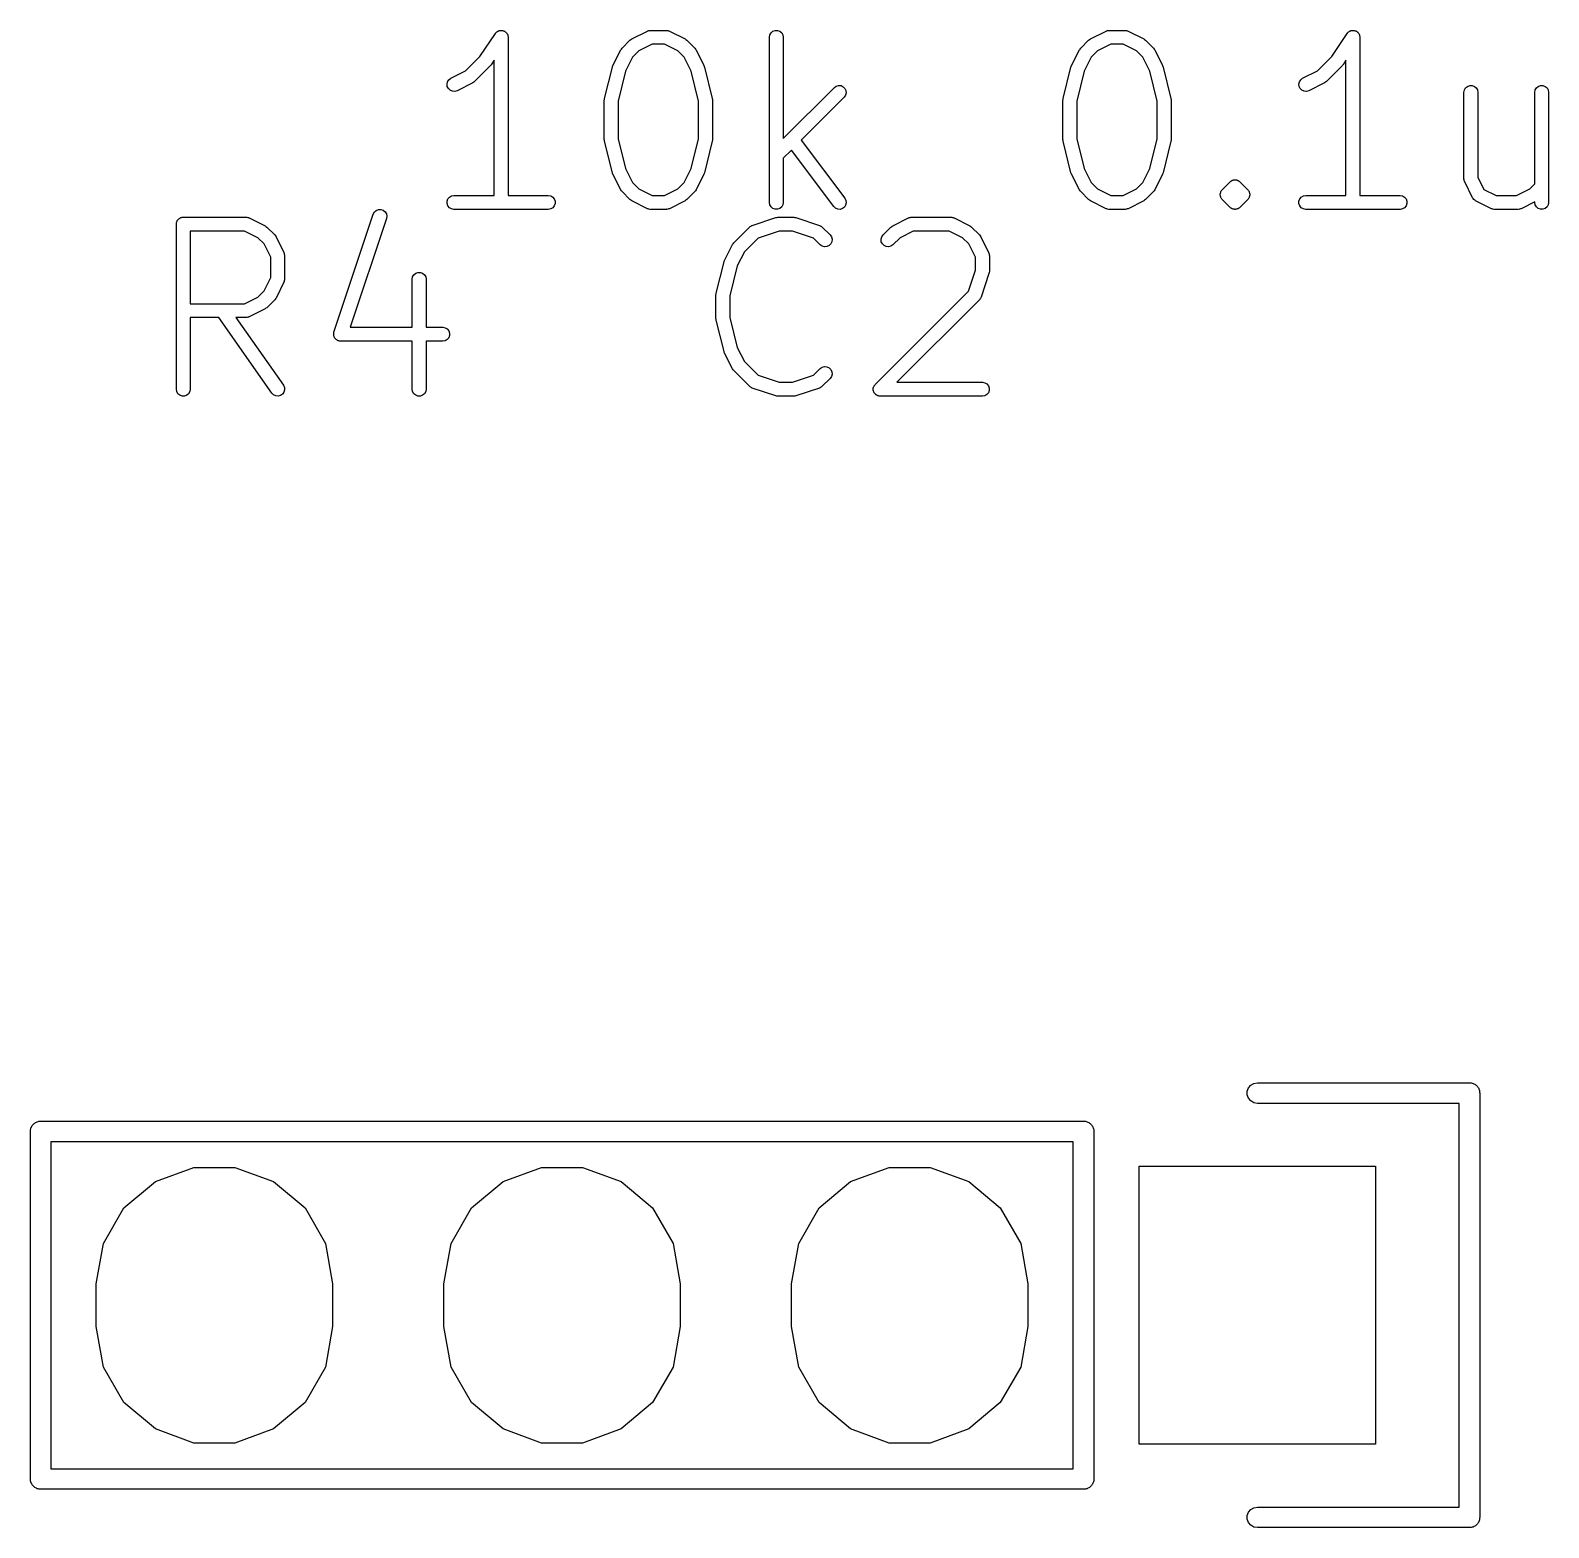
# Model space of a CAD drawing. Extents: x 0 to 76, y -93 to 10.
# Drawn here: x 34.53 to 45.63, y -64.62 to -53.69 of the extents above; entities that cross this region are included whole.
import ezdxf

# ---------------------------------------------------------------- set-up
doc = ezdxf.new("R2010")
doc.units = 0
doc.header["$MEASUREMENT"] = 0
doc.layers.add('BLACK', color=7, linetype='CONTINUOUS')

msp = doc.modelspace()

# ---------------------------------------------------------------- linework, layer by layer
at = {"layer": 'Black'}
for p, q in [((37.9548, -53.69), (37.9603, -53.6873)), ((37.9603, -53.6873), (37.9631, -53.687)), ((37.9631, -53.687), (37.9657, -53.686)), ((37.9657, -53.686), (37.9718, -53.686)), ((37.9718, -53.686), (37.9778, -53.6854)), ((37.9778, -53.6854), (37.9805, -53.686)), ((37.9805, -53.686), (37.9833, -53.686)), ((37.9833, -53.686), (37.989, -53.6881)), ((37.989, -53.6881), (37.9949, -53.6895)), ((39.0462, -53.6898), (39.0487, -53.6883)), ((39.0487, -53.6883), (39.0546, -53.6873)), ((39.0546, -53.6873), (39.0603, -53.6856)), ((39.0603, -53.6856), (39.0632, -53.6858)), ((39.0632, -53.6858), (39.0661, -53.6852)), ((39.0661, -53.6852), (39.181, -53.6852)), ((39.181, -53.6852), (39.1839, -53.6858)), ((39.1839, -53.6858), (39.1868, -53.6856)), ((39.1868, -53.6856), (39.1925, -53.6873)), ((39.1925, -53.6873), (39.1984, -53.6883)), ((39.1984, -53.6883), (39.2009, -53.6898)), ((39.96, -53.6921), (39.9765, -53.686)), ((39.9765, -53.686), (39.9942, -53.686)), ((39.9942, -53.686), (40.0108, -53.6921)), ((42.3972, -53.6898), (42.3997, -53.6883)), ((42.3997, -53.6883), (42.4056, -53.6873)), ((42.4056, -53.6873), (42.4113, -53.6856)), ((42.4113, -53.6856), (42.4142, -53.6858)), ((42.4142, -53.6858), (42.4171, -53.6852)), ((42.4171, -53.6852), (42.532, -53.6852)), ((42.532, -53.6852), (42.5349, -53.6858)), ((42.5349, -53.6858), (42.5378, -53.6856)), ((42.5378, -53.6856), (42.5435, -53.6873)), ((42.5435, -53.6873), (42.5494, -53.6883)), ((42.5494, -53.6883), (42.5519, -53.6898)), ((44.1784, -53.69), (44.1838, -53.6873)), ((44.1838, -53.6873), (44.1866, -53.687)), ((44.1866, -53.687), (44.1893, -53.686)), ((44.1893, -53.686), (44.1953, -53.686)), ((44.1953, -53.686), (44.2014, -53.6854)), ((44.2014, -53.6854), (44.2041, -53.686)), ((44.2041, -53.686), (44.2069, -53.686)), ((44.2069, -53.686), (44.2126, -53.6881)), ((44.2126, -53.6881), (44.2185, -53.6895)), ((37.8201, -53.876), (37.9323, -53.7079)), ((37.9323, -53.7079), (37.9342, -53.7058)), ((37.9342, -53.7058), (37.9356, -53.7034)), ((37.9356, -53.7034), (37.9403, -53.6995)), ((37.9403, -53.6995), (37.9444, -53.6951)), ((37.9444, -53.6951), (37.947, -53.6939)), ((37.947, -53.6939), (37.9491, -53.6921)), ((37.9491, -53.6921), (37.9548, -53.69)), ((37.9949, -53.6895), (37.9973, -53.6911)), ((37.9973, -53.6911), (37.9999, -53.6921)), ((37.9999, -53.6921), (38.0046, -53.696)), ((38.0046, -53.696), (38.0096, -53.6993)), ((38.0096, -53.6993), (38.0113, -53.7016)), ((38.0113, -53.7016), (38.0134, -53.7034)), ((38.0134, -53.7034), (38.0165, -53.7086)), ((38.0165, -53.7086), (38.0201, -53.7135)), ((38.0201, -53.7135), (38.0209, -53.7162)), ((38.0209, -53.7162), (38.0223, -53.7187)), ((38.0223, -53.7187), (38.0233, -53.7246)), ((38.0233, -53.7246), (38.025, -53.7305)), ((38.025, -53.7305), (38.0248, -53.7333)), ((38.0248, -53.7333), (38.0253, -53.736)), ((38.0253, -53.736), (38.0253, -54.8917)), ((38.8578, -53.815), (38.9153, -53.7576)), ((38.9153, -53.7576), (38.922, -53.7529)), ((38.922, -53.7529), (38.9285, -53.7481)), ((38.9285, -53.7481), (39.0434, -53.6906)), ((39.0781, -53.7868), (38.9813, -53.8352)), ((39.0434, -53.6906), (39.0462, -53.6898)), ((39.169, -53.7868), (39.0781, -53.7868)), ((39.2658, -53.8353), (39.169, -53.7868)), ((39.2009, -53.6898), (39.2037, -53.6906)), ((39.2037, -53.6906), (39.3186, -53.7481)), ((39.3186, -53.7481), (39.3252, -53.7529)), ((39.3252, -53.7529), (39.3318, -53.7576)), ((39.3318, -53.7576), (39.3893, -53.815)), ((39.9346, -53.736), (39.9376, -53.7187)), ((39.9346, -54.9425), (39.9346, -53.736)), ((39.9376, -53.7187), (39.9464, -53.7034)), ((39.9464, -53.7034), (39.96, -53.6921)), ((40.0108, -53.6921), (40.0243, -53.7034)), ((40.0243, -53.7034), (40.0331, -53.7187)), ((40.0331, -53.7187), (40.0362, -53.736)), ((40.0362, -53.736), (40.0362, -54.4752)), ((42.2088, -53.815), (42.2662, -53.7576)), ((42.2662, -53.7576), (42.2729, -53.7529)), ((42.2729, -53.7529), (42.2794, -53.7481)), ((42.2794, -53.7481), (42.3944, -53.6906)), ((42.4291, -53.7868), (42.3323, -53.8352)), ((42.3944, -53.6906), (42.3972, -53.6898)), ((42.52, -53.7868), (42.4291, -53.7868)), ((42.6168, -53.8353), (42.52, -53.7868)), ((42.5519, -53.6898), (42.5547, -53.6906)), ((42.5547, -53.6906), (42.6696, -53.7481)), ((42.6696, -53.7481), (42.6761, -53.7529)), ((42.6761, -53.7529), (42.6828, -53.7576)), ((42.6828, -53.7576), (42.7403, -53.815)), ((44.0437, -53.876), (44.1558, -53.7079)), ((44.1558, -53.7079), (44.1578, -53.7058)), ((44.1578, -53.7058), (44.1592, -53.7034)), ((44.1592, -53.7034), (44.1638, -53.6995)), ((44.1638, -53.6995), (44.168, -53.6951)), ((44.168, -53.6951), (44.1705, -53.6939)), ((44.1705, -53.6939), (44.1727, -53.6921)), ((44.1727, -53.6921), (44.1784, -53.69)), ((44.2185, -53.6895), (44.2208, -53.6911)), ((44.2208, -53.6911), (44.2235, -53.6921)), ((44.2235, -53.6921), (44.2281, -53.696)), ((44.2281, -53.696), (44.2332, -53.6993)), ((44.2332, -53.6993), (44.2349, -53.7016)), ((44.2349, -53.7016), (44.237, -53.7034)), ((44.237, -53.7034), (44.24, -53.7086)), ((44.24, -53.7086), (44.2436, -53.7135)), ((44.2436, -53.7135), (44.2444, -53.7162)), ((44.2444, -53.7162), (44.2458, -53.7187)), ((44.2458, -53.7187), (44.2469, -53.7246)), ((44.2469, -53.7246), (44.2486, -53.7305)), ((44.2486, -53.7305), (44.2484, -53.7333)), ((44.2484, -53.7333), (44.2489, -53.736)), ((44.2489, -53.736), (44.2489, -54.8917)), ((37.7146, -53.9816), (37.8201, -53.876)), ((37.9237, -53.9038), (37.9019, -53.9366)), ((37.9237, -54.8917), (37.9237, -53.9038)), ((38.7909, -53.9431), (38.8483, -53.8282)), ((38.8483, -53.8282), (38.8532, -53.8217)), ((38.8532, -53.8217), (38.8578, -53.815)), ((38.9355, -53.881), (38.8842, -53.9836)), ((38.9813, -53.8352), (38.9355, -53.881)), ((39.3116, -53.881), (39.2658, -53.8353)), ((39.3629, -53.9836), (39.3116, -53.881)), ((39.3893, -53.815), (39.394, -53.8217)), ((39.394, -53.8217), (39.3988, -53.8282)), ((39.3988, -53.8282), (39.4563, -53.9431)), ((42.1418, -53.9431), (42.1993, -53.8282)), ((42.1993, -53.8282), (42.2041, -53.8217)), ((42.2041, -53.8217), (42.2088, -53.815)), ((42.2865, -53.881), (42.2352, -53.9836)), ((42.3323, -53.8352), (42.2865, -53.881)), ((42.6626, -53.881), (42.6168, -53.8353)), ((42.7139, -53.9836), (42.6626, -53.881)), ((42.7403, -53.815), (42.7449, -53.8217)), ((42.7449, -53.8217), (42.7498, -53.8282)), ((42.7498, -53.8282), (42.8072, -53.9431)), ((43.9382, -53.9816), (44.0437, -53.876)), ((44.1473, -53.9038), (44.1255, -53.9366)), ((44.1473, -54.8917), (44.1473, -53.9038)), ((37.6071, -54.0353), (37.7146, -53.9816)), ((37.8955, -53.9443), (37.7806, -54.0592)), ((37.8984, -53.9402), (37.8955, -53.9443)), ((37.9019, -53.9366), (37.8984, -53.9402)), ((38.7296, -54.1833), (38.787, -53.9535)), ((38.787, -53.9535), (38.7893, -53.9485)), ((38.7893, -53.9485), (38.7909, -53.9431)), ((38.8842, -53.9836), (38.8297, -54.2019)), ((39.4175, -54.2019), (39.3629, -53.9836)), ((39.4563, -53.9431), (39.4579, -53.9485)), ((39.4579, -53.9485), (39.4601, -53.9535)), ((39.4601, -53.9535), (39.5176, -54.1833)), ((42.0805, -54.1833), (42.138, -53.9535)), ((42.138, -53.9535), (42.1402, -53.9485)), ((42.1402, -53.9485), (42.1418, -53.9431)), ((42.2352, -53.9836), (42.1806, -54.2019)), ((42.7684, -54.2019), (42.7139, -53.9836)), ((42.8072, -53.9431), (42.8088, -53.9485)), ((42.8088, -53.9485), (42.8111, -53.9535)), ((42.8111, -53.9535), (42.8685, -54.1833)), ((43.8307, -54.0353), (43.9382, -53.9816)), ((44.1191, -53.9443), (44.0042, -54.0592)), ((44.122, -53.9402), (44.1191, -53.9443)), ((44.1255, -53.9366), (44.122, -53.9402)), ((37.5791, -54.0777), (37.5832, -54.0606)), ((37.5811, -54.0952), (37.5791, -54.0777)), ((37.589, -54.111), (37.5811, -54.0952)), ((37.5832, -54.0606), (37.5929, -54.0458)), ((37.6018, -54.1232), (37.589, -54.111)), ((37.5929, -54.0458), (37.6071, -54.0353)), ((37.618, -54.1302), (37.6018, -54.1232)), ((37.6356, -54.1312), (37.618, -54.1302)), ((37.6525, -54.1262), (37.6356, -54.1312)), ((37.7674, -54.0687), (37.6525, -54.1262)), ((37.774, -54.0639), (37.7674, -54.0687)), ((37.7806, -54.0592), (37.774, -54.0639)), ((40.0362, -54.4752), (40.4091, -54.1023)), ((40.4091, -54.1023), (40.4235, -54.0922)), ((40.4235, -54.0922), (40.4405, -54.0876)), ((40.4405, -54.0876), (40.4581, -54.0891)), ((40.4581, -54.0891), (40.4741, -54.0966)), ((40.4741, -54.0966), (40.4866, -54.1091)), ((40.4866, -54.1091), (40.494, -54.1251)), ((40.494, -54.1251), (40.4956, -54.1426)), ((43.8027, -54.0777), (43.8068, -54.0606)), ((43.8047, -54.0952), (43.8027, -54.0777)), ((43.8126, -54.111), (43.8047, -54.0952)), ((43.8068, -54.0606), (43.8165, -54.0458)), ((43.8254, -54.1232), (43.8126, -54.111)), ((43.8165, -54.0458), (43.8307, -54.0353)), ((43.8416, -54.1302), (43.8254, -54.1232)), ((43.8592, -54.1312), (43.8416, -54.1302)), ((43.8761, -54.1262), (43.8592, -54.1312)), ((43.991, -54.0687), (43.8761, -54.1262)), ((43.9976, -54.0639), (43.991, -54.0687)), ((44.0042, -54.0592), (43.9976, -54.0639)), ((45.0091, -54.1382), (45.0121, -54.1208)), ((45.0121, -54.1208), (45.021, -54.1056)), ((45.021, -54.1056), (45.0345, -54.0942)), ((45.0345, -54.0942), (45.0511, -54.0882)), ((45.0511, -54.0882), (45.0687, -54.0882)), ((45.0687, -54.0882), (45.0853, -54.0942)), ((45.0853, -54.0942), (45.0988, -54.1056)), ((45.0988, -54.1056), (45.1076, -54.1208)), ((45.1076, -54.1208), (45.1107, -54.1382)), ((45.5262, -54.1382), (45.5292, -54.1208)), ((45.5292, -54.1208), (45.538, -54.1056)), ((45.538, -54.1056), (45.5516, -54.0942)), ((45.5516, -54.0942), (45.5681, -54.0882)), ((45.5681, -54.0882), (45.5858, -54.0882)), ((45.5858, -54.0882), (45.6024, -54.0942)), ((45.6024, -54.0942), (45.6159, -54.1056)), ((45.6159, -54.1056), (45.6247, -54.1208)), ((45.6247, -54.1208), (45.6278, -54.1382)), ((38.7281, -54.1957), (38.7291, -54.1895)), ((38.7281, -54.4829), (38.7281, -54.1957)), ((38.7291, -54.1895), (38.7296, -54.1833)), ((38.8297, -54.2019), (38.8297, -54.4767)), ((39.4175, -54.4767), (39.4175, -54.2019)), ((39.5176, -54.1833), (39.518, -54.1895)), ((39.518, -54.1895), (39.5191, -54.1957)), ((39.5191, -54.1957), (39.5191, -54.4829)), ((40.4809, -54.1741), (40.1673, -54.4877)), ((40.491, -54.1597), (40.4809, -54.1741)), ((40.4956, -54.1426), (40.491, -54.1597)), ((42.079, -54.1957), (42.0801, -54.1895)), ((42.079, -54.4829), (42.079, -54.1957)), ((42.0801, -54.1895), (42.0805, -54.1833)), ((42.1806, -54.2019), (42.1806, -54.4767)), ((42.7684, -54.4767), (42.7684, -54.2019)), ((42.8685, -54.1833), (42.869, -54.1895)), ((42.869, -54.1895), (42.87, -54.1957)), ((42.87, -54.1957), (42.87, -54.4829)), ((45.0091, -54.7702), (45.0091, -54.1382)), ((45.1107, -54.1382), (45.1107, -54.7582)), ((45.5262, -54.8066), (45.5262, -54.1382)), ((45.6278, -54.1382), (45.6278, -54.9425)), ((38.7291, -54.4891), (38.7281, -54.4829)), ((38.7296, -54.4952), (38.7291, -54.4891)), ((38.787, -54.7251), (38.7296, -54.4952)), ((38.8297, -54.4767), (38.8842, -54.695)), ((39.3629, -54.695), (39.4175, -54.4767)), ((39.5176, -54.4952), (39.4601, -54.7251)), ((39.518, -54.4891), (39.5176, -54.4952)), ((39.5191, -54.4829), (39.518, -54.4891)), ((40.0948, -54.5603), (40.0362, -54.6189)), ((40.4043, -54.973), (40.0948, -54.5603)), ((40.1673, -54.4877), (40.4856, -54.9121)), ((42.0801, -54.4891), (42.079, -54.4829)), ((42.0805, -54.4952), (42.0801, -54.4891)), ((42.138, -54.7251), (42.0805, -54.4952)), ((42.1806, -54.4767), (42.2352, -54.695)), ((42.7139, -54.695), (42.7684, -54.4767)), ((42.8685, -54.4952), (42.8111, -54.7251)), ((42.869, -54.4891), (42.8685, -54.4952)), ((42.87, -54.4829), (42.869, -54.4891)), ((40.0362, -54.6189), (40.0362, -54.9425)), ((38.7893, -54.7301), (38.787, -54.7251)), ((38.7909, -54.7355), (38.7893, -54.7301)), ((38.8483, -54.8504), (38.7909, -54.7355)), ((38.8842, -54.695), (38.9355, -54.7976)), ((38.9355, -54.7976), (38.9813, -54.8433)), ((39.2658, -54.8433), (39.3116, -54.7976)), ((39.3116, -54.7976), (39.3629, -54.695)), ((39.4563, -54.7355), (39.3988, -54.8504)), ((39.4579, -54.7301), (39.4563, -54.7355)), ((39.4601, -54.7251), (39.4579, -54.7301)), ((42.1402, -54.7301), (42.138, -54.7251)), ((42.1418, -54.7355), (42.1402, -54.7301)), ((42.1993, -54.8504), (42.1418, -54.7355)), ((42.2352, -54.695), (42.2865, -54.7976)), ((42.2865, -54.7976), (42.3323, -54.8433)), ((42.6168, -54.8433), (42.6626, -54.7976)), ((42.6626, -54.7976), (42.7139, -54.695)), ((42.8072, -54.7355), (42.7498, -54.8504)), ((42.8088, -54.7301), (42.8072, -54.7355)), ((42.8111, -54.7251), (42.8088, -54.7301)), ((43.2429, -54.8492), (43.3004, -54.7917)), ((43.3004, -54.7917), (43.304, -54.7892)), ((43.304, -54.7892), (43.3072, -54.786)), ((43.3072, -54.786), (43.3092, -54.7851)), ((43.3092, -54.7851), (43.3109, -54.7836)), ((43.3109, -54.7836), (43.313, -54.7829)), ((43.313, -54.7829), (43.3148, -54.7816)), ((43.3148, -54.7816), (43.3191, -54.7805)), ((43.3191, -54.7805), (43.3232, -54.7786)), ((43.3232, -54.7786), (43.3254, -54.7784)), ((43.3254, -54.7784), (43.3275, -54.7776)), ((43.3275, -54.7776), (43.3297, -54.7776)), ((43.3297, -54.7776), (43.3319, -54.777)), ((43.3319, -54.777), (43.3363, -54.7774)), ((43.3363, -54.7774), (43.3407, -54.777)), ((43.3407, -54.777), (43.3429, -54.7776)), ((43.3429, -54.7776), (43.3451, -54.7776)), ((43.3451, -54.7776), (43.3472, -54.7784)), ((43.3472, -54.7784), (43.3495, -54.7786)), ((43.3495, -54.7786), (43.3535, -54.7805)), ((43.3535, -54.7805), (43.3578, -54.7816)), ((43.3578, -54.7816), (43.3596, -54.7829)), ((43.3596, -54.7829), (43.3617, -54.7836)), ((43.3617, -54.7836), (43.3634, -54.7851)), ((43.3634, -54.7851), (43.3654, -54.786)), ((43.3654, -54.786), (43.3686, -54.7892)), ((43.3686, -54.7892), (43.3722, -54.7917)), ((43.3722, -54.7917), (43.4297, -54.8492)), ((45.0096, -54.7731), (45.0091, -54.7702)), ((45.0094, -54.776), (45.0096, -54.7731)), ((45.0111, -54.7817), (45.0094, -54.776)), ((45.0121, -54.7876), (45.0111, -54.7817)), ((45.0136, -54.7901), (45.0121, -54.7876)), ((45.0144, -54.7929), (45.0136, -54.7901)), ((45.0719, -54.9078), (45.0144, -54.7929)), ((45.1107, -54.7582), (45.1552, -54.8472)), ((37.5858, -54.9171), (37.5972, -54.9036)), ((37.5972, -54.9036), (37.6124, -54.8948)), ((37.6124, -54.8948), (37.6298, -54.8917)), ((37.6298, -54.8917), (37.9237, -54.8917)), ((38.0253, -54.8917), (38.3192, -54.8917)), ((38.3192, -54.8917), (38.3366, -54.8948)), ((38.3366, -54.8948), (38.3519, -54.9036)), ((38.3519, -54.9036), (38.3632, -54.9171)), ((38.8532, -54.8569), (38.8483, -54.8504)), ((38.8578, -54.8636), (38.8532, -54.8569)), ((38.9153, -54.921), (38.8578, -54.8636)), ((38.9813, -54.8433), (39.0781, -54.8917)), ((39.0781, -54.8917), (39.169, -54.8917)), ((39.169, -54.8917), (39.2658, -54.8433)), ((39.3893, -54.8636), (39.3318, -54.921)), ((39.394, -54.8569), (39.3893, -54.8636)), ((39.3988, -54.8504), (39.394, -54.8569)), ((42.2041, -54.8569), (42.1993, -54.8504)), ((42.2088, -54.8636), (42.2041, -54.8569)), ((42.2662, -54.921), (42.2088, -54.8636)), ((42.3323, -54.8433), (42.4291, -54.8917)), ((42.4291, -54.8917), (42.52, -54.8917)), ((42.52, -54.8917), (42.6168, -54.8433)), ((42.7403, -54.8636), (42.6828, -54.921)), ((42.7449, -54.8569), (42.7403, -54.8636)), ((42.7498, -54.8504), (42.7449, -54.8569)), ((43.2283, -54.8807), (43.2294, -54.8764)), ((43.2286, -54.8851), (43.2283, -54.8807)), ((43.2283, -54.8895), (43.2286, -54.8851)), ((43.2294, -54.8938), (43.2283, -54.8895)), ((43.2294, -54.8764), (43.2298, -54.8719)), ((43.2298, -54.8982), (43.2294, -54.8938)), ((43.2298, -54.8719), (43.2317, -54.8679)), ((43.2317, -54.9023), (43.2298, -54.8982)), ((43.2317, -54.8679), (43.2328, -54.8636)), ((43.2328, -54.9066), (43.2317, -54.9023)), ((43.2328, -54.8636), (43.2354, -54.86)), ((43.2354, -54.9102), (43.2328, -54.9066)), ((43.2354, -54.86), (43.2372, -54.856)), ((43.2372, -54.856), (43.2404, -54.8528)), ((43.2404, -54.8528), (43.2429, -54.8492)), ((43.4297, -54.8492), (43.4322, -54.8528)), ((43.4322, -54.8528), (43.4354, -54.856)), ((43.4354, -54.856), (43.4373, -54.86)), ((43.4373, -54.86), (43.4398, -54.8636)), ((43.4398, -54.9066), (43.4373, -54.9102)), ((43.4398, -54.8636), (43.441, -54.8679)), ((43.441, -54.9023), (43.4398, -54.9066)), ((43.441, -54.8679), (43.4428, -54.8719)), ((43.4428, -54.8982), (43.441, -54.9023)), ((43.4428, -54.8719), (43.4432, -54.8764)), ((43.4432, -54.8938), (43.4428, -54.8982)), ((43.4432, -54.8764), (43.4444, -54.8807)), ((43.4444, -54.8895), (43.4432, -54.8938)), ((43.4444, -54.8807), (43.444, -54.8851)), ((43.444, -54.8851), (43.4444, -54.8895)), ((43.8094, -54.9171), (43.8207, -54.9036)), ((43.8207, -54.9036), (43.836, -54.8948)), ((43.836, -54.8948), (43.8534, -54.8917)), ((43.8534, -54.8917), (44.1473, -54.8917)), ((44.2489, -54.8917), (44.5428, -54.8917)), ((44.5428, -54.8917), (44.5602, -54.8948)), ((44.5602, -54.8948), (44.5755, -54.9036)), ((44.5755, -54.9036), (44.5868, -54.9171)), ((45.0763, -54.9138), (45.0719, -54.9078)), ((45.1552, -54.8472), (45.2442, -54.8917)), ((45.2442, -54.8917), (45.3926, -54.8917)), ((45.3926, -54.8917), (45.4894, -54.8433)), ((45.4894, -54.8433), (45.5262, -54.8066)), ((37.0404, -55.0275), (37.0488, -55.012)), ((37.0488, -55.012), (37.062, -55.0003)), ((37.062, -55.0003), (37.0784, -54.9938)), ((37.0784, -54.9938), (37.096, -54.9933)), ((37.096, -54.9933), (37.1128, -54.9989)), ((37.1128, -54.9989), (37.1266, -55.0099)), ((37.1266, -55.0099), (37.1358, -55.0249)), ((37.5798, -54.9337), (37.5858, -54.9171)), ((37.5798, -54.9514), (37.5798, -54.9337)), ((37.5858, -54.9679), (37.5798, -54.9514)), ((37.5972, -54.9815), (37.5858, -54.9679)), ((37.6124, -54.9903), (37.5972, -54.9815)), ((37.6298, -54.9933), (37.6124, -54.9903)), ((38.3192, -54.9933), (37.6298, -54.9933)), ((38.3366, -54.9903), (38.3192, -54.9933)), ((38.3519, -54.9815), (38.3366, -54.9903)), ((38.3632, -54.9679), (38.3519, -54.9815)), ((38.3632, -54.9171), (38.3693, -54.9337)), ((38.3693, -54.9514), (38.3632, -54.9679)), ((38.3693, -54.9337), (38.3693, -54.9514)), ((38.922, -54.9257), (38.9153, -54.921)), ((38.9285, -54.9305), (38.922, -54.9257)), ((39.0434, -54.988), (38.9285, -54.9305)), ((39.0462, -54.9888), (39.0434, -54.988)), ((39.0487, -54.9903), (39.0462, -54.9888)), ((39.0546, -54.9913), (39.0487, -54.9903)), ((39.0603, -54.993), (39.0546, -54.9913)), ((39.0632, -54.9928), (39.0603, -54.993)), ((39.0661, -54.9933), (39.0632, -54.9928)), ((39.181, -54.9933), (39.0661, -54.9933)), ((39.1839, -54.9928), (39.181, -54.9933)), ((39.1868, -54.993), (39.1839, -54.9928)), ((39.1925, -54.9913), (39.1868, -54.993)), ((39.1984, -54.9903), (39.1925, -54.9913)), ((39.2009, -54.9888), (39.1984, -54.9903)), ((39.2037, -54.988), (39.2009, -54.9888)), ((39.3186, -54.9305), (39.2037, -54.988)), ((39.3252, -54.9257), (39.3186, -54.9305)), ((39.3318, -54.921), (39.3252, -54.9257)), ((39.9376, -54.9599), (39.9346, -54.9425)), ((39.9464, -54.9752), (39.9376, -54.9599)), ((39.96, -54.9865), (39.9464, -54.9752)), ((39.9765, -54.9926), (39.96, -54.9865)), ((39.9942, -54.9926), (39.9765, -54.9926)), ((40.0108, -54.9865), (39.9942, -54.9926)), ((40.0243, -54.9752), (40.0108, -54.9865)), ((40.0331, -54.9599), (40.0243, -54.9752)), ((40.0362, -54.9425), (40.0331, -54.9599)), ((40.4172, -54.9851), (40.4043, -54.973)), ((40.4334, -54.992), (40.4172, -54.9851)), ((40.4511, -54.993), (40.4334, -54.992)), ((40.4679, -54.9879), (40.4511, -54.993)), ((40.4821, -54.9773), (40.4679, -54.9879)), ((40.4917, -54.9625), (40.4821, -54.9773)), ((40.4856, -54.9121), (40.4936, -54.9278)), ((40.4957, -54.9453), (40.4917, -54.9625)), ((40.4936, -54.9278), (40.4957, -54.9453)), ((42.2729, -54.9257), (42.2662, -54.921)), ((42.2794, -54.9305), (42.2729, -54.9257)), ((42.3944, -54.988), (42.2794, -54.9305)), ((42.3972, -54.9888), (42.3944, -54.988)), ((42.3997, -54.9903), (42.3972, -54.9888)), ((42.4056, -54.9913), (42.3997, -54.9903)), ((42.4113, -54.993), (42.4056, -54.9913)), ((42.4142, -54.9928), (42.4113, -54.993)), ((42.4171, -54.9933), (42.4142, -54.9928)), ((42.532, -54.9933), (42.4171, -54.9933)), ((42.5349, -54.9928), (42.532, -54.9933)), ((42.5378, -54.993), (42.5349, -54.9928)), ((42.5435, -54.9913), (42.5378, -54.993)), ((42.5494, -54.9903), (42.5435, -54.9913)), ((42.5519, -54.9888), (42.5494, -54.9903)), ((42.5547, -54.988), (42.5519, -54.9888)), ((42.6696, -54.9305), (42.5547, -54.988)), ((42.6762, -54.9257), (42.6696, -54.9305)), ((42.6828, -54.921), (42.6762, -54.9257)), ((43.2372, -54.9142), (43.2354, -54.9102)), ((43.2404, -54.9174), (43.2372, -54.9142)), ((43.2429, -54.921), (43.2404, -54.9174)), ((43.3004, -54.9785), (43.2429, -54.921)), ((43.304, -54.981), (43.3004, -54.9785)), ((43.3072, -54.9842), (43.304, -54.981)), ((43.3092, -54.9851), (43.3072, -54.9842)), ((43.3109, -54.9865), (43.3092, -54.9851)), ((43.313, -54.9873), (43.3109, -54.9865)), ((43.3148, -54.9886), (43.313, -54.9873)), ((43.3191, -54.9897), (43.3148, -54.9886)), ((43.3232, -54.9916), (43.3191, -54.9897)), ((43.3254, -54.9918), (43.3232, -54.9916)), ((43.3275, -54.9926), (43.3254, -54.9918)), ((43.3297, -54.9926), (43.3275, -54.9926)), ((43.3319, -54.9932), (43.3297, -54.9926)), ((43.3363, -54.9928), (43.3319, -54.9932)), ((43.3407, -54.9932), (43.3363, -54.9928)), ((43.3429, -54.9926), (43.3407, -54.9932)), ((43.3451, -54.9926), (43.3429, -54.9926)), ((43.3472, -54.9918), (43.3451, -54.9926)), ((43.3495, -54.9916), (43.3472, -54.9918)), ((43.3535, -54.9897), (43.3495, -54.9916)), ((43.3578, -54.9886), (43.3535, -54.9897)), ((43.3596, -54.9873), (43.3578, -54.9886)), ((43.3617, -54.9865), (43.3596, -54.9873)), ((43.3634, -54.9851), (43.3617, -54.9865)), ((43.3654, -54.9842), (43.3634, -54.9851)), ((43.3686, -54.981), (43.3654, -54.9842)), ((43.3722, -54.9785), (43.3686, -54.981)), ((43.4297, -54.921), (43.3722, -54.9785)), ((43.4322, -54.9174), (43.4297, -54.921)), ((43.4354, -54.9142), (43.4322, -54.9174)), ((43.4373, -54.9102), (43.4354, -54.9142)), ((43.8034, -54.9337), (43.8094, -54.9171)), ((43.8034, -54.9514), (43.8034, -54.9337)), ((43.8094, -54.9679), (43.8034, -54.9514)), ((43.8207, -54.9815), (43.8094, -54.9679)), ((43.836, -54.9903), (43.8207, -54.9815)), ((43.8534, -54.9933), (43.836, -54.9903)), ((44.5428, -54.9933), (43.8534, -54.9933)), ((44.5602, -54.9903), (44.5428, -54.9933)), ((44.5755, -54.9815), (44.5602, -54.9903)), ((44.5868, -54.9679), (44.5755, -54.9815)), ((44.5868, -54.9171), (44.5928, -54.9337)), ((44.5928, -54.9514), (44.5868, -54.9679)), ((44.5928, -54.9337), (44.5928, -54.9514)), ((45.0804, -54.92), (45.0763, -54.9138)), ((45.0816, -54.9209), (45.0804, -54.92)), ((45.0824, -54.922), (45.0816, -54.9209)), ((45.0886, -54.9261), (45.0824, -54.922)), ((45.0946, -54.9305), (45.0886, -54.9261)), ((45.2095, -54.988), (45.0946, -54.9305)), ((45.2123, -54.9888), (45.2095, -54.988)), ((45.2149, -54.9903), (45.2123, -54.9888)), ((45.2207, -54.9913), (45.2149, -54.9903)), ((45.2264, -54.993), (45.2207, -54.9913)), ((45.2294, -54.9928), (45.2264, -54.993)), ((45.2322, -54.9933), (45.2294, -54.9928)), ((45.4046, -54.9933), (45.2322, -54.9933)), ((45.4075, -54.9928), (45.4046, -54.9933)), ((45.4104, -54.993), (45.4075, -54.9928)), ((45.4161, -54.9913), (45.4104, -54.993)), ((45.422, -54.9903), (45.4161, -54.9913)), ((45.4245, -54.9888), (45.422, -54.9903)), ((45.4273, -54.988), (45.4245, -54.9888)), ((45.5262, -54.9386), (45.4273, -54.988)), ((45.5262, -54.9425), (45.5262, -54.9386)), ((45.5292, -54.9599), (45.5262, -54.9425)), ((45.538, -54.9752), (45.5292, -54.9599)), ((45.5516, -54.9865), (45.538, -54.9752)), ((45.5681, -54.9926), (45.5516, -54.9865)), ((45.5858, -54.9926), (45.5681, -54.9926)), ((45.6024, -54.9865), (45.5858, -54.9926)), ((45.6159, -54.9752), (45.6024, -54.9865)), ((45.6247, -54.9599), (45.6159, -54.9752)), ((45.6278, -54.9425), (45.6247, -54.9599)), ((35.6015, -55.101), (35.6022, -55.0967)), ((35.6015, -56.3075), (35.6015, -55.101)), ((35.6022, -55.0922), (35.6038, -55.0881)), ((35.6022, -55.0967), (35.6022, -55.0922)), ((35.6038, -55.0881), (35.6045, -55.0837)), ((35.6045, -55.0837), (35.6067, -55.0798)), ((35.6067, -55.0798), (35.6083, -55.0756)), ((35.6083, -55.0756), (35.6111, -55.0722)), ((35.6111, -55.0722), (35.6133, -55.0684)), ((35.6133, -55.0684), (35.6168, -55.0655)), ((35.6168, -55.0655), (35.6196, -55.0621)), ((35.6196, -55.0621), (35.6235, -55.0599)), ((35.6235, -55.0599), (35.6269, -55.0571)), ((35.6269, -55.0571), (35.631, -55.0555)), ((35.631, -55.0555), (35.6349, -55.0533)), ((35.6349, -55.0533), (35.6393, -55.0525)), ((35.6393, -55.0525), (35.6434, -55.051)), ((35.6434, -55.051), (35.6479, -55.051)), ((35.6479, -55.051), (35.6523, -55.0502)), ((35.6523, -55.0502), (36.1119, -55.0502)), ((36.1119, -55.0502), (36.1148, -55.0508)), ((36.1148, -55.0508), (36.1177, -55.0506)), ((36.1177, -55.0506), (36.1234, -55.0523)), ((36.1234, -55.0523), (36.1293, -55.0533)), ((36.1293, -55.0533), (36.1318, -55.0548)), ((36.1318, -55.0548), (36.1346, -55.0556)), ((36.1346, -55.0556), (36.2495, -55.1131)), ((36.2495, -55.1131), (36.256, -55.1179)), ((36.256, -55.1179), (36.2627, -55.1226)), ((36.2627, -55.1226), (36.3202, -55.18)), ((36.7531, -55.8893), (37.0404, -55.0275)), ((37.1368, -55.0597), (36.8718, -55.8546)), ((37.1358, -55.0249), (37.1394, -55.0422)), ((37.1394, -55.0422), (37.1368, -55.0597)), ((39.6738, -55.2375), (39.7887, -55.1226)), ((39.7887, -55.1226), (39.7911, -55.1209)), ((39.7911, -55.1209), (39.793, -55.1187)), ((39.793, -55.1187), (39.7983, -55.1159)), ((39.7983, -55.1159), (39.8031, -55.1125)), ((39.8031, -55.1125), (39.806, -55.1117)), ((39.806, -55.1117), (39.8086, -55.1103)), ((39.8086, -55.1103), (39.9809, -55.0529)), ((39.9809, -55.0529), (39.989, -55.0517)), ((39.989, -55.0517), (39.997, -55.0502)), ((39.997, -55.0502), (40.1119, -55.0502)), ((40.1119, -55.0502), (40.1199, -55.0517)), ((40.1199, -55.0517), (40.1279, -55.0529)), ((40.1279, -55.0529), (40.3003, -55.1103)), ((40.3003, -55.1103), (40.3029, -55.1117)), ((40.3029, -55.1117), (40.3057, -55.1125)), ((40.3057, -55.1125), (40.3106, -55.1159)), ((40.3106, -55.1159), (40.3158, -55.1187)), ((40.3158, -55.1187), (40.3178, -55.1209)), ((40.3178, -55.1209), (40.3202, -55.1226)), ((40.3202, -55.1226), (40.3776, -55.18)), ((40.7654, -55.18), (40.8228, -55.1226)), ((40.8228, -55.1226), (40.8295, -55.1179)), ((40.8295, -55.1179), (40.836, -55.1131)), ((40.836, -55.1131), (40.9509, -55.0556)), ((40.9509, -55.0556), (40.9538, -55.0548)), ((40.9538, -55.0548), (40.9563, -55.0533)), ((40.9563, -55.0533), (40.9622, -55.0523)), ((40.9622, -55.0523), (40.9679, -55.0506)), ((40.9679, -55.0506), (40.9708, -55.0508)), ((40.9708, -55.0508), (40.9737, -55.0502)), ((40.9737, -55.0502), (41.2609, -55.0502)), ((41.2609, -55.0502), (41.2638, -55.0508)), ((41.2638, -55.0508), (41.2667, -55.0506)), ((41.2667, -55.0506), (41.2724, -55.0523)), ((41.2724, -55.0523), (41.2783, -55.0533)), ((41.2783, -55.0533), (41.2808, -55.0548)), ((41.2808, -55.0548), (41.2836, -55.0556)), ((41.2836, -55.0556), (41.3986, -55.1131)), ((41.3986, -55.1131), (41.4051, -55.1179)), ((41.4051, -55.1179), (41.4118, -55.1226)), ((41.4118, -55.1226), (41.4692, -55.18)), ((35.7031, -55.1518), (35.7031, -55.6822)), ((36.0999, -55.1518), (35.7031, -55.1518)), ((36.1967, -55.2003), (36.0999, -55.1518)), ((36.2425, -55.246), (36.1967, -55.2003)), ((36.3202, -55.18), (36.3248, -55.1867)), ((36.3248, -55.1867), (36.3297, -55.1932)), ((36.3297, -55.1932), (36.3871, -55.3081)), ((39.6691, -55.2442), (39.6738, -55.2375)), ((39.8521, -55.2029), (39.7515, -55.3035)), ((40.0052, -55.1518), (39.8521, -55.2029)), ((40.1036, -55.1518), (40.0052, -55.1518)), ((40.2568, -55.2029), (40.1036, -55.1518)), ((40.3058, -55.2519), (40.2568, -55.2029)), ((40.3776, -55.18), (40.3877, -55.1945)), ((40.3908, -55.2291), (40.3833, -55.2451)), ((40.3877, -55.1945), (40.3923, -55.2115)), ((40.3923, -55.2115), (40.3908, -55.2291)), ((40.7507, -55.2115), (40.7553, -55.1945)), ((40.7522, -55.2291), (40.7507, -55.2115)), ((40.7597, -55.2451), (40.7522, -55.2291)), ((40.7553, -55.1945), (40.7654, -55.18)), ((40.8889, -55.2002), (40.8372, -55.2519)), ((40.9857, -55.1518), (40.8889, -55.2002)), ((41.2489, -55.1518), (40.9857, -55.1518)), ((41.3457, -55.2002), (41.2489, -55.1518)), ((41.3915, -55.246), (41.3457, -55.2002)), ((41.4692, -55.18), (41.4739, -55.1867)), ((41.4739, -55.1867), (41.4787, -55.1932)), ((41.4787, -55.1932), (41.5362, -55.3081)), ((36.2909, -55.3428), (36.2425, -55.246)), ((36.2909, -55.4912), (36.2909, -55.3428)), ((36.3871, -55.3081), (36.388, -55.3109)), ((36.388, -55.3109), (36.3894, -55.3135)), ((36.3894, -55.3135), (36.3905, -55.3193)), ((36.3905, -55.3193), (36.3922, -55.325)), ((36.3922, -55.325), (36.392, -55.328)), ((36.392, -55.328), (36.3925, -55.3309)), ((36.3925, -55.3309), (36.3925, -55.5032)), ((39.6068, -55.3656), (39.6643, -55.2507)), ((39.6643, -55.2507), (39.6691, -55.2442)), ((39.7515, -55.3035), (39.7002, -55.406)), ((40.3202, -55.262), (40.3058, -55.2519)), ((40.3373, -55.2666), (40.3202, -55.262)), ((40.3548, -55.265), (40.3373, -55.2666)), ((40.3708, -55.2576), (40.3548, -55.265)), ((40.3833, -55.2451), (40.3708, -55.2576)), ((40.7722, -55.2576), (40.7597, -55.2451)), ((40.7882, -55.265), (40.7722, -55.2576)), ((40.8057, -55.2666), (40.7882, -55.265)), ((40.8228, -55.262), (40.8057, -55.2666)), ((40.8372, -55.2519), (40.8228, -55.262)), ((41.4399, -55.3428), (41.3915, -55.246)), ((41.4399, -55.4375), (41.4399, -55.3428)), ((41.5362, -55.3081), (41.537, -55.3109)), ((41.537, -55.3109), (41.5385, -55.3135)), ((41.5385, -55.3135), (41.5395, -55.3193)), ((41.5395, -55.3193), (41.5412, -55.325)), ((41.5412, -55.325), (41.541, -55.328)), ((41.541, -55.328), (41.5415, -55.3309)), ((41.5415, -55.3309), (41.5415, -55.4458)), ((37.3369, -55.4706), (37.3504, -55.4592)), ((37.3504, -55.4592), (37.367, -55.4532)), ((37.367, -55.4532), (37.3847, -55.4532)), ((37.3847, -55.4532), (37.4012, -55.4592)), ((37.4012, -55.4592), (37.4147, -55.4706)), ((39.5455, -55.6058), (39.603, -55.376)), ((39.603, -55.376), (39.6052, -55.3709)), ((39.6052, -55.3709), (39.6068, -55.3656)), ((39.7002, -55.406), (39.6456, -55.6244)), ((41.3889, -55.5907), (41.4399, -55.4375)), ((41.5389, -55.4618), (41.4815, -55.6342)), ((41.5401, -55.4538), (41.5389, -55.4618)), ((41.5415, -55.4458), (41.5401, -55.4538)), ((36.2425, -55.588), (36.2909, -55.4912)), ((36.3871, -55.5259), (36.3297, -55.6408)), ((36.388, -55.5231), (36.3871, -55.5259)), ((36.3894, -55.5206), (36.388, -55.5231)), ((36.3905, -55.5147), (36.3894, -55.5206)), ((36.3922, -55.509), (36.3905, -55.5147)), ((36.3925, -55.5032), (36.392, -55.5061)), ((36.392, -55.5061), (36.3922, -55.509)), ((37.325, -55.5032), (37.3281, -55.4858)), ((37.325, -55.8546), (37.325, -55.5032)), ((37.3281, -55.4858), (37.3369, -55.4706)), ((37.4147, -55.4706), (37.4236, -55.4858)), ((37.4236, -55.4858), (37.4266, -55.5032)), ((37.4266, -55.5032), (37.4266, -55.8546)), ((35.7031, -55.6822), (36.0999, -55.6822)), ((36.0999, -55.6822), (36.1967, -55.6338)), ((36.1967, -55.6338), (36.2425, -55.588)), ((36.3202, -55.654), (36.2627, -55.7115)), ((36.3248, -55.6474), (36.3202, -55.654)), ((36.3297, -55.6408), (36.3248, -55.6474)), ((39.544, -55.6181), (39.5451, -55.612)), ((39.544, -55.7905), (39.544, -55.6181)), ((39.5451, -55.612), (39.5455, -55.6058)), ((39.6456, -55.6244), (39.6456, -55.7842)), ((40.7079, -56.2716), (41.3889, -55.5907)), ((41.4692, -55.654), (40.8665, -56.2567)), ((41.4709, -55.6516), (41.4692, -55.654)), ((41.4731, -55.6497), (41.4709, -55.6516)), ((41.4759, -55.6445), (41.4731, -55.6497)), ((41.4793, -55.6396), (41.4759, -55.6445)), ((41.4801, -55.6368), (41.4793, -55.6396)), ((41.4815, -55.6342), (41.4801, -55.6368)), ((35.9131, -55.7838), (35.7031, -55.7838)), ((35.7031, -55.7838), (35.7031, -56.3075)), ((36.3001, -56.3367), (35.9131, -55.7838)), ((36.1119, -55.7838), (36.0371, -55.7838)), ((36.0371, -55.7838), (36.3833, -56.2784)), ((36.1148, -55.7833), (36.1119, -55.7838)), ((36.1177, -55.7835), (36.1148, -55.7833)), ((36.1234, -55.7818), (36.1177, -55.7835)), ((36.1293, -55.7808), (36.1234, -55.7818)), ((36.1318, -55.7793), (36.1293, -55.7808)), ((36.1346, -55.7785), (36.1318, -55.7793)), ((36.2495, -55.721), (36.1346, -55.7785)), ((36.2561, -55.7161), (36.2495, -55.721)), ((36.2627, -55.7115), (36.2561, -55.7161)), ((39.5451, -55.7966), (39.544, -55.7905)), ((39.5455, -55.8028), (39.5451, -55.7966)), ((39.6456, -55.7842), (39.7002, -56.0026)), ((36.7505, -55.9068), (36.7513, -55.9017)), ((36.7513, -55.9104), (36.7505, -55.9068)), ((36.7513, -55.8966), (36.7526, -55.893)), ((36.7513, -55.9017), (36.7513, -55.8966)), ((36.7526, -55.893), (36.7531, -55.8893)), ((36.8718, -55.8546), (37.325, -55.8546)), ((37.4266, -55.8546), (37.5482, -55.8546)), ((37.5482, -55.8546), (37.5656, -55.8576)), ((37.5656, -55.8576), (37.5808, -55.8665)), ((37.5808, -55.8665), (37.5922, -55.88)), ((37.5922, -55.88), (37.5982, -55.8966)), ((37.5982, -55.8966), (37.5982, -55.9142)), ((39.603, -56.0326), (39.5455, -55.8028)), ((36.7513, -55.9142), (36.7513, -55.9104)), ((36.753, -55.919), (36.7513, -55.9142)), ((36.7541, -55.9241), (36.753, -55.919)), ((36.756, -55.9273), (36.7541, -55.9241)), ((36.7573, -55.9308), (36.756, -55.9273)), ((36.7606, -55.9347), (36.7573, -55.9308)), ((36.7633, -55.9391), (36.7606, -55.9347)), ((36.7662, -55.9414), (36.7633, -55.9391)), ((36.7687, -55.9443), (36.7662, -55.9414)), ((36.7731, -55.9469), (36.7687, -55.9443)), ((36.7771, -55.9501), (36.7731, -55.9469)), ((36.7807, -55.9512), (36.7771, -55.9501)), ((36.7839, -55.9531), (36.7807, -55.9512)), ((36.789, -55.954), (36.7839, -55.9531)), ((36.7939, -55.9556), (36.789, -55.954)), ((36.7976, -55.9555), (36.7939, -55.9556)), ((36.8013, -55.9562), (36.7976, -55.9555)), ((37.325, -55.9562), (36.8013, -55.9562)), ((37.325, -56.3075), (37.325, -55.9562)), ((37.5482, -55.9562), (37.4266, -55.9562)), ((37.4266, -55.9562), (37.4266, -56.3075)), ((37.5656, -55.9531), (37.5482, -55.9562)), ((37.5808, -55.9443), (37.5656, -55.9531)), ((37.5922, -55.9308), (37.5808, -55.9443)), ((37.5982, -55.9142), (37.5922, -55.9308)), ((39.7002, -56.0026), (39.7515, -56.1051)), ((39.6052, -56.0377), (39.603, -56.0326)), ((39.6068, -56.043), (39.6052, -56.0377)), ((39.6643, -56.1579), (39.6068, -56.043)), ((39.7515, -56.1051), (39.8521, -56.2057)), ((39.6691, -56.1645), (39.6643, -56.1579)), ((39.6738, -56.1711), (39.6691, -56.1645)), ((39.7887, -56.286), (39.6738, -56.1711)), ((39.8521, -56.2057), (40.0052, -56.2567)), ((40.1036, -56.2567), (40.2568, -56.2057)), ((40.2568, -56.2057), (40.3058, -56.1567)), ((40.3058, -56.1567), (40.3202, -56.1466)), ((40.3202, -56.1466), (40.3373, -56.142)), ((40.3776, -56.2286), (40.3202, -56.286)), ((40.3373, -56.142), (40.3548, -56.1436)), ((40.3548, -56.1436), (40.3708, -56.151)), ((40.3708, -56.151), (40.3833, -56.1635)), ((40.3877, -56.2141), (40.3776, -56.2286)), ((40.3833, -56.1635), (40.3908, -56.1795)), ((40.3923, -56.1971), (40.3877, -56.2141)), ((40.3908, -56.1795), (40.3923, -56.1971)), ((35.6045, -56.3249), (35.6015, -56.3075)), ((35.6133, -56.3402), (35.6045, -56.3249)), ((35.6269, -56.3515), (35.6133, -56.3402)), ((35.6912, -56.3402), (35.6777, -56.3515)), ((35.7, -56.3249), (35.6912, -56.3402)), ((35.7031, -56.3075), (35.7, -56.3249)), ((36.3125, -56.3492), (36.3001, -56.3367)), ((36.3285, -56.3566), (36.3125, -56.3492)), ((36.3776, -56.3435), (36.3632, -56.3536)), ((36.3877, -56.329), (36.3776, -56.3435)), ((36.3833, -56.2784), (36.3908, -56.2944)), ((36.3923, -56.312), (36.3877, -56.329)), ((36.3908, -56.2944), (36.3923, -56.312)), ((37.3281, -56.3249), (37.325, -56.3075)), ((37.3369, -56.3402), (37.3281, -56.3249)), ((37.3504, -56.3515), (37.3369, -56.3402)), ((37.4147, -56.3402), (37.4012, -56.3515)), ((37.4236, -56.3249), (37.4147, -56.3402)), ((37.4266, -56.3075), (37.4236, -56.3249)), ((39.7911, -56.2877), (39.7887, -56.286)), ((39.793, -56.2899), (39.7911, -56.2877)), ((39.7983, -56.2927), (39.793, -56.2899)), ((39.8031, -56.2961), (39.7983, -56.2927)), ((39.806, -56.2969), (39.8031, -56.2961)), ((39.8086, -56.2983), (39.806, -56.2969)), ((39.9809, -56.3557), (39.8086, -56.2983)), ((40.0052, -56.2567), (40.1036, -56.2567)), ((40.3003, -56.2983), (40.1279, -56.3557)), ((40.3029, -56.2969), (40.3003, -56.2983)), ((40.3057, -56.2961), (40.3029, -56.2969)), ((40.3106, -56.2927), (40.3057, -56.2961)), ((40.3158, -56.2899), (40.3106, -56.2927)), ((40.3178, -56.2877), (40.3158, -56.2899)), ((40.3202, -56.286), (40.3178, -56.2877)), ((40.6932, -56.3031), (40.6938, -56.301)), ((40.6938, -56.3097), (40.6932, -56.3031)), ((40.6938, -56.2987), (40.6961, -56.2925)), ((40.6938, -56.301), (40.6938, -56.2987)), ((40.6938, -56.3164), (40.6938, -56.3097)), ((40.6946, -56.3185), (40.6938, -56.3164)), ((40.6948, -56.3207), (40.6946, -56.3185)), ((40.6976, -56.3267), (40.6948, -56.3207)), ((40.6961, -56.2925), (40.6978, -56.2861)), ((40.6999, -56.3329), (40.6976, -56.3267)), ((40.6978, -56.2861), (40.6991, -56.2843)), ((40.6991, -56.2843), (40.6999, -56.2821)), ((40.6999, -56.2821), (40.7041, -56.2771)), ((40.7013, -56.3347), (40.6999, -56.3329)), ((40.7022, -56.3367), (40.7013, -56.3347)), ((40.7069, -56.3414), (40.7022, -56.3367)), ((40.7041, -56.2771), (40.7079, -56.2716)), ((40.7112, -56.3465), (40.7069, -56.3414)), ((40.7131, -56.3476), (40.7112, -56.3465)), ((40.7147, -56.3492), (40.7131, -56.3476)), ((40.7207, -56.352), (40.7147, -56.3492)), ((40.8665, -56.2567), (41.4907, -56.2567)), ((41.4907, -56.2567), (41.5081, -56.2598)), ((41.5081, -56.2598), (41.5234, -56.2686)), ((41.5234, -56.3465), (41.5081, -56.3553)), ((41.5234, -56.2686), (41.5347, -56.2821)), ((41.5347, -56.3329), (41.5234, -56.3465)), ((41.5347, -56.2821), (41.5408, -56.2987)), ((41.5408, -56.3164), (41.5347, -56.3329)), ((41.5408, -56.2987), (41.5408, -56.3164)), ((35.6434, -56.3576), (35.6269, -56.3515)), ((35.6611, -56.3576), (35.6434, -56.3576)), ((35.6777, -56.3515), (35.6611, -56.3576)), ((36.3461, -56.3582), (36.3285, -56.3566)), ((36.3632, -56.3536), (36.3461, -56.3582)), ((37.367, -56.3576), (37.3504, -56.3515)), ((37.3847, -56.3576), (37.367, -56.3576)), ((37.4012, -56.3515), (37.3847, -56.3576)), ((39.989, -56.3569), (39.9809, -56.3557)), ((39.997, -56.3583), (39.989, -56.3569)), ((40.1119, -56.3583), (39.997, -56.3583)), ((40.1199, -56.3569), (40.1119, -56.3583)), ((40.1279, -56.3557), (40.1199, -56.3569)), ((40.7265, -56.3553), (40.7207, -56.352)), ((40.7287, -56.3557), (40.7265, -56.3553)), ((40.7307, -56.3566), (40.7287, -56.3557)), ((40.7373, -56.3572), (40.7307, -56.3566)), ((40.7439, -56.3583), (40.7373, -56.3572)), ((41.4907, -56.3583), (40.7439, -56.3583)), ((41.5081, -56.3553), (41.4907, -56.3583)), ((43.4261, -61.437), (43.435, -61.4125)), ((43.4261, -61.463), (43.4261, -61.437)), ((43.435, -61.4125), (43.4518, -61.3925)), ((43.4518, -61.3925), (43.4743, -61.3795)), ((43.4743, -61.3795), (43.5, -61.375)), ((43.5, -61.375), (45.05, -61.375)), ((45.05, -61.375), (45.0565, -61.3761)), ((45.0565, -61.3761), (45.063, -61.3761)), ((45.063, -61.3761), (45.0692, -61.3784)), ((45.0692, -61.3784), (45.0757, -61.3795)), ((45.0757, -61.3795), (45.0813, -61.3828)), ((45.0813, -61.3828), (45.0875, -61.385)), ((45.0875, -61.385), (45.0925, -61.3893)), ((45.0925, -61.3893), (45.0982, -61.3925)), ((45.0982, -61.3925), (45.1024, -61.3976)), ((45.1024, -61.3976), (45.1075, -61.4018)), ((45.1075, -61.4018), (45.1107, -61.4075)), ((45.1107, -61.4075), (45.115, -61.4125)), ((45.115, -61.4125), (45.1172, -61.4187)), ((45.1172, -61.4187), (45.1205, -61.4243)), ((45.1205, -61.4243), (45.1216, -61.4308)), ((45.1216, -61.4308), (45.1239, -61.437)), ((45.1239, -61.437), (45.1239, -61.4435)), ((45.1239, -61.4435), (45.125, -61.45)), ((45.125, -61.45), (45.125, -64.55)), ((43.435, -61.4875), (43.4261, -61.463)), ((43.4518, -61.5075), (43.435, -61.4875)), ((43.4743, -61.5205), (43.4518, -61.5075)), ((43.5, -61.525), (43.4743, -61.5205)), ((44.975, -61.525), (43.5, -61.525)), ((44.975, -64.475), (44.975, -61.525)), ((34.5576, -61.6776), (34.5618, -61.6725)), ((34.5618, -61.6725), (34.5675, -61.6693)), ((34.5675, -61.6693), (34.5725, -61.665)), ((34.5725, -61.665), (34.5787, -61.6628)), ((34.5787, -61.6628), (34.5843, -61.6595)), ((34.5843, -61.6595), (34.5908, -61.6584)), ((34.5908, -61.6584), (34.597, -61.6561)), ((34.597, -61.6561), (34.6035, -61.6561)), ((34.6035, -61.6561), (34.61, -61.655)), ((34.61, -61.655), (42.23, -61.655)), ((42.23, -61.655), (42.2365, -61.6561)), ((42.2365, -61.6561), (42.243, -61.6561)), ((42.243, -61.6561), (42.2492, -61.6584)), ((42.2492, -61.6584), (42.2557, -61.6595)), ((42.2557, -61.6595), (42.2613, -61.6628)), ((42.2613, -61.6628), (42.2675, -61.665)), ((42.2675, -61.665), (42.2725, -61.6693)), ((42.2725, -61.6693), (42.2782, -61.6725)), ((42.2782, -61.6725), (42.2824, -61.6776)), ((34.535, -61.73), (34.5361, -61.7235)), ((34.535, -64.27), (34.535, -61.73)), ((34.5361, -61.717), (34.5384, -61.7108)), ((34.5361, -61.7235), (34.5361, -61.717)), ((34.5384, -61.7108), (34.5395, -61.7043)), ((34.5395, -61.7043), (34.5428, -61.6987)), ((34.5428, -61.6987), (34.545, -61.6925)), ((34.545, -61.6925), (34.5493, -61.6875)), ((34.5493, -61.6875), (34.5525, -61.6818)), ((34.5525, -61.6818), (34.5576, -61.6776)), ((42.2824, -61.6776), (42.2875, -61.6818)), ((42.2875, -61.6818), (42.2907, -61.6875)), ((42.2907, -61.6875), (42.295, -61.6925)), ((42.295, -61.6925), (42.2972, -61.6987)), ((42.2972, -61.6987), (42.3005, -61.7043)), ((42.3005, -61.7043), (42.3016, -61.7108)), ((42.3016, -61.7108), (42.3039, -61.717)), ((42.3039, -61.717), (42.3039, -61.7235)), ((42.3039, -61.7235), (42.305, -61.73)), ((42.305, -61.73), (42.305, -64.27)), ((34.685, -61.805), (34.685, -64.195)), ((42.155, -61.805), (34.685, -61.805)), ((42.155, -64.195), (42.155, -61.805)), ((35.4482, -62.0958), (35.73, -61.9932)), ((35.73, -61.9932), (36.03, -61.9932)), ((36.03, -61.9932), (36.3118, -62.0958)), ((37.9882, -62.0958), (38.27, -61.9932)), ((38.27, -61.9932), (38.57, -61.9932)), ((38.57, -61.9932), (38.8518, -62.0958)), ((40.5282, -62.0958), (40.81, -61.9932)), ((40.81, -61.9932), (41.11, -61.9932)), ((41.11, -61.9932), (41.3918, -62.0958)), ((42.6364, -64.016), (42.6364, -61.984)), ((42.6364, -61.984), (44.3636, -61.984)), ((44.3636, -61.984), (44.3636, -64.016)), ((35.2184, -62.2886), (35.4482, -62.0958)), ((36.3118, -62.0958), (36.5416, -62.2886)), ((37.7584, -62.2886), (37.9882, -62.0958)), ((38.8518, -62.0958), (39.0816, -62.2886)), ((40.2984, -62.2886), (40.5282, -62.0958)), ((41.3918, -62.0958), (41.6216, -62.2886)), ((35.0685, -62.5483), (35.2184, -62.2886)), ((36.5416, -62.2886), (36.6915, -62.5483)), ((37.6085, -62.5483), (37.7584, -62.2886)), ((39.0816, -62.2886), (39.2315, -62.5483)), ((40.1485, -62.5483), (40.2984, -62.2886)), ((41.6216, -62.2886), (41.7715, -62.5483)), ((35.0164, -62.8437), (35.0685, -62.5483)), ((36.6915, -62.5483), (36.7436, -62.8437)), ((37.5564, -62.8437), (37.6085, -62.5483)), ((39.2315, -62.5483), (39.2836, -62.8437)), ((40.0964, -62.8437), (40.1485, -62.5483)), ((41.7715, -62.5483), (41.8236, -62.8437)), ((35.0164, -63.1563), (35.0164, -62.8437)), ((36.7436, -62.8437), (36.7436, -63.1563)), ((37.5564, -63.1563), (37.5564, -62.8437)), ((39.2836, -62.8437), (39.2836, -63.1563)), ((40.0964, -63.1563), (40.0964, -62.8437)), ((41.8236, -62.8437), (41.8236, -63.1563)), ((35.0685, -63.4516), (35.0164, -63.1563)), ((36.7436, -63.1563), (36.6915, -63.4516)), ((37.6085, -63.4516), (37.5564, -63.1563)), ((39.2836, -63.1563), (39.2315, -63.4516)), ((40.1485, -63.4516), (40.0964, -63.1563)), ((41.8236, -63.1563), (41.7715, -63.4516)), ((35.2184, -63.7114), (35.0685, -63.4516)), ((36.6915, -63.4516), (36.5416, -63.7114)), ((37.7584, -63.7114), (37.6085, -63.4516)), ((39.2315, -63.4516), (39.0816, -63.7114)), ((40.2984, -63.7114), (40.1485, -63.4516)), ((41.7715, -63.4516), (41.6216, -63.7114)), ((35.4482, -63.9042), (35.2184, -63.7114)), ((36.5416, -63.7114), (36.3118, -63.9042)), ((37.9882, -63.9042), (37.7584, -63.7114)), ((39.0816, -63.7114), (38.8518, -63.9042)), ((40.5282, -63.9042), (40.2984, -63.7114)), ((41.6216, -63.7114), (41.3918, -63.9042)), ((35.73, -64.0068), (35.4482, -63.9042)), ((36.3118, -63.9042), (36.03, -64.0068)), ((38.27, -64.0068), (37.9882, -63.9042)), ((38.8518, -63.9042), (38.57, -64.0068)), ((40.81, -64.0068), (40.5282, -63.9042)), ((41.3918, -63.9042), (41.11, -64.0068)), ((36.03, -64.0068), (35.73, -64.0068)), ((38.57, -64.0068), (38.27, -64.0068)), ((41.11, -64.0068), (40.81, -64.0068)), ((44.3636, -64.016), (42.6364, -64.016)), ((34.685, -64.195), (42.155, -64.195)), ((34.5361, -64.2765), (34.535, -64.27)), ((34.5361, -64.283), (34.5361, -64.2765)), ((34.5384, -64.2892), (34.5361, -64.283)), ((34.5395, -64.2957), (34.5384, -64.2892)), ((34.5428, -64.3013), (34.5395, -64.2957)), ((34.545, -64.3075), (34.5428, -64.3013)), ((34.5493, -64.3125), (34.545, -64.3075)), ((34.5525, -64.3182), (34.5493, -64.3125)), ((34.5576, -64.3224), (34.5525, -64.3182)), ((34.5618, -64.3275), (34.5576, -64.3224)), ((34.5675, -64.3307), (34.5618, -64.3275)), ((34.5725, -64.335), (34.5675, -64.3307)), ((34.5787, -64.3372), (34.5725, -64.335)), ((34.5843, -64.3405), (34.5787, -64.3372)), ((42.2613, -64.3372), (42.2557, -64.3405)), ((42.2675, -64.335), (42.2613, -64.3372)), ((42.2725, -64.3307), (42.2675, -64.335)), ((42.2782, -64.3275), (42.2725, -64.3307)), ((42.2824, -64.3224), (42.2782, -64.3275)), ((42.2875, -64.3182), (42.2824, -64.3224)), ((42.2907, -64.3125), (42.2875, -64.3182)), ((42.295, -64.3075), (42.2907, -64.3125)), ((42.2972, -64.3013), (42.295, -64.3075)), ((42.3005, -64.2957), (42.2972, -64.3013)), ((42.3016, -64.2892), (42.3005, -64.2957)), ((42.3039, -64.283), (42.3016, -64.2892)), ((42.305, -64.27), (42.3039, -64.2765)), ((42.3039, -64.2765), (42.3039, -64.283)), ((34.5908, -64.3416), (34.5843, -64.3405)), ((34.597, -64.3439), (34.5908, -64.3416)), ((34.6035, -64.3439), (34.597, -64.3439)), ((34.61, -64.345), (34.6035, -64.3439)), ((42.23, -64.345), (34.61, -64.345)), ((42.2365, -64.3439), (42.23, -64.345)), ((42.243, -64.3439), (42.2365, -64.3439)), ((42.2492, -64.3416), (42.243, -64.3439)), ((42.2557, -64.3405), (42.2492, -64.3416)), ((43.4261, -64.537), (43.435, -64.5125)), ((43.4261, -64.563), (43.4261, -64.537)), ((43.435, -64.5125), (43.4518, -64.4925)), ((43.4518, -64.4925), (43.4743, -64.4795)), ((43.4743, -64.4795), (43.5, -64.475)), ((43.5, -64.475), (44.975, -64.475)), ((45.125, -64.55), (45.1239, -64.5565)), ((45.1239, -64.5565), (45.1239, -64.563)), ((43.435, -64.5875), (43.4261, -64.563)), ((43.4518, -64.6075), (43.435, -64.5875)), ((43.4743, -64.6205), (43.4518, -64.6075)), ((43.5, -64.625), (43.4743, -64.6205)), ((45.05, -64.625), (43.5, -64.625)), ((45.0565, -64.6239), (45.05, -64.625)), ((45.063, -64.6239), (45.0565, -64.6239)), ((45.0692, -64.6216), (45.063, -64.6239)), ((45.0757, -64.6205), (45.0692, -64.6216)), ((45.0813, -64.6172), (45.0757, -64.6205)), ((45.0875, -64.615), (45.0813, -64.6172)), ((45.0925, -64.6107), (45.0875, -64.615)), ((45.0982, -64.6075), (45.0925, -64.6107)), ((45.1024, -64.6024), (45.0982, -64.6075)), ((45.1075, -64.5982), (45.1024, -64.6024)), ((45.1107, -64.5925), (45.1075, -64.5982)), ((45.115, -64.5875), (45.1107, -64.5925)), ((45.1172, -64.5813), (45.115, -64.5875)), ((45.1205, -64.5757), (45.1172, -64.5813)), ((45.1216, -64.5692), (45.1205, -64.5757)), ((45.1239, -64.563), (45.1216, -64.5692))]:
    msp.add_line(p, q, dxfattribs=at)

doc.saveas('drawing.dxf')
